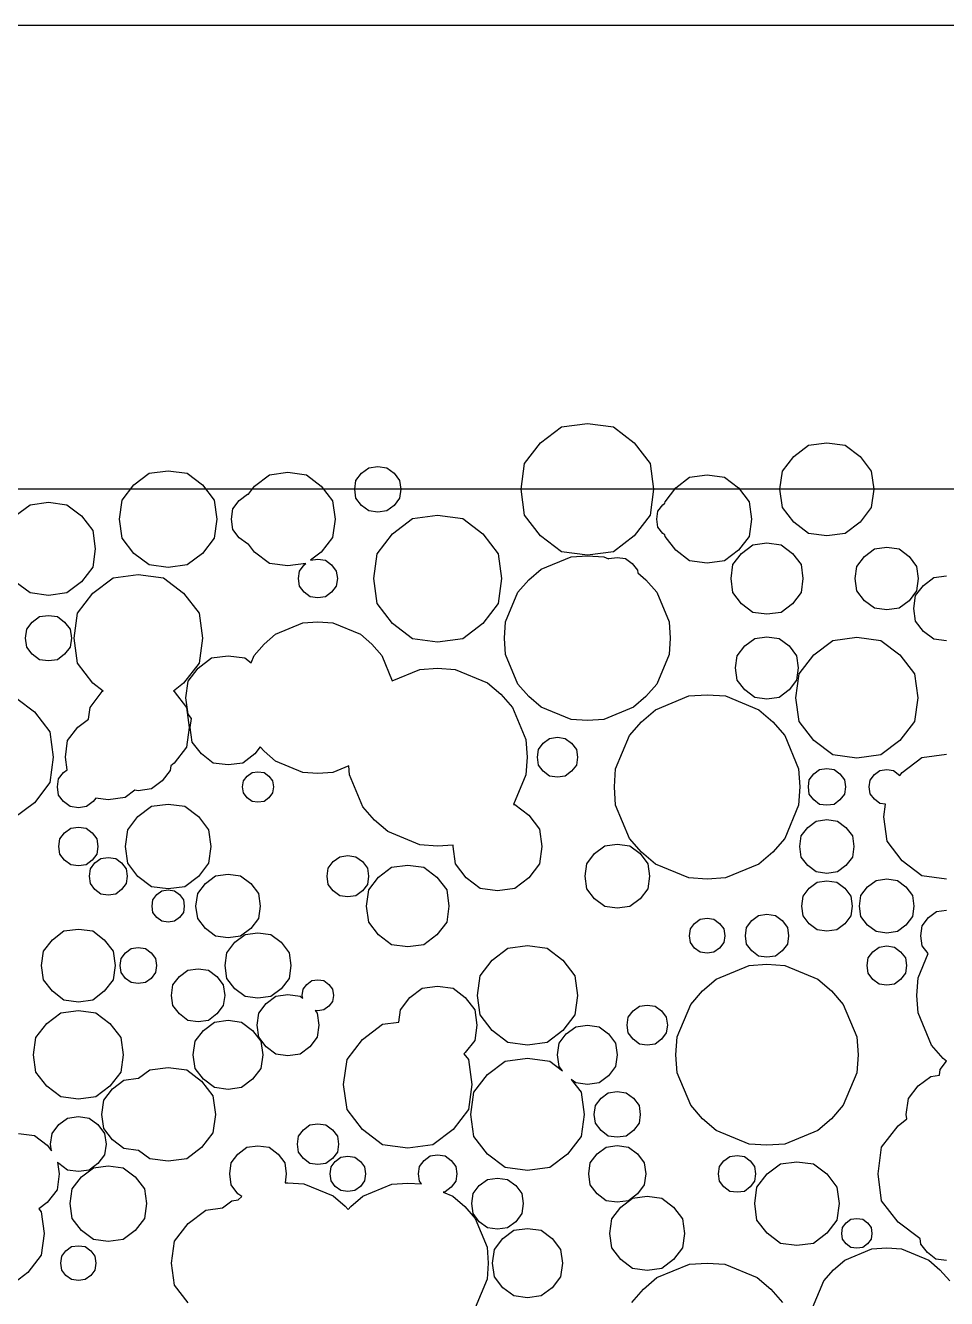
# Model space of a CAD drawing. Extents: x 58 to 158, y 90 to 190.
# Drawn here: x 98.53 to 122.37, y 156.76 to 189.7 of the extents above; entities that cross this region are included whole.
import ezdxf

# ---------------------------------------------------------------- set-up
doc = ezdxf.new("R2010")
doc.units = 0
doc.layers.get('0').update_dxf_attribs({"linetype": 'CONTINUOUS'})

msp = doc.modelspace()

# ---------------------------------------------------------------- linework, layer by layer
at = {"color": 7}
for p, q in [((157.951, 189.701), (57.9508, 189.701)), ((147.95, 177.701), (70.4494, 177.701))]:
    msp.add_line(p, q, dxfattribs=at)
at = {"color": 142}
for p, q in [((111.864, 178.904), (112.402, 179.313)), ((112.402, 179.313), (113.075, 179.403)), ((113.075, 179.403), (113.748, 179.313)), ((113.748, 179.313), (114.288, 178.904)), ((111.452, 178.368), (111.864, 178.904)), ((114.288, 178.904), (114.698, 178.368)), ((111.361, 177.701), (111.452, 178.368)), ((114.698, 178.368), (114.789, 177.701)), ((101.334, 177.817), (101.731, 178.117)), ((101.731, 178.117), (102.225, 178.183)), ((102.225, 178.183), (102.72, 178.117)), ((102.72, 178.117), (103.117, 177.817)), ((101.031, 177.421), (101.334, 177.817)), ((103.117, 177.817), (103.419, 177.421)), ((111.452, 177.032), (111.361, 177.701)), ((114.789, 177.701), (114.698, 177.032)), ((98.268, 177.012), (98.6497, 177.301)), ((98.6497, 177.301), (99.1249, 177.365)), ((99.1249, 177.365), (99.6005, 177.301)), ((99.6005, 177.301), (99.9822, 177.012)), ((100.965, 176.93), (101.031, 177.421)), ((103.419, 177.421), (103.487, 176.93)), ((99.9822, 177.012), (100.273, 176.633)), ((101.031, 176.439), (100.965, 176.93)), ((103.487, 176.93), (103.419, 176.439)), ((111.864, 176.496), (111.452, 177.032)), ((114.698, 177.032), (114.288, 176.496)), ((100.273, 176.633), (100.338, 176.16)), ((101.334, 176.044), (101.031, 176.439)), ((103.419, 176.439), (103.117, 176.044)), ((112.402, 176.087), (111.864, 176.496)), ((114.288, 176.496), (113.748, 176.087)), ((100.338, 176.16), (100.273, 175.688)), ((101.731, 175.743), (101.334, 176.044)), ((103.117, 176.044), (102.72, 175.743)), ((113.075, 175.998), (112.402, 176.087)), ((113.748, 176.087), (113.075, 175.998)), ((100.273, 175.688), (99.9822, 175.309)), ((102.225, 175.678), (101.731, 175.743)), ((102.72, 175.743), (102.225, 175.678)), ((98.6497, 175.019), (98.268, 175.309)), ((99.9822, 175.309), (99.6005, 175.019)), ((99.1249, 174.956), (98.6497, 175.019)), ((99.6005, 175.019), (99.1249, 174.956)), ((118.936, 173.416), (119.432, 173.793)), ((119.432, 173.793), (120.051, 173.875)), ((120.051, 173.875), (120.668, 173.793)), ((120.668, 173.793), (121.164, 173.416)), ((118.558, 172.925), (118.936, 173.416)), ((121.164, 173.416), (121.543, 172.925)), ((118.474, 172.31), (118.558, 172.925)), ((121.543, 172.925), (121.626, 172.31)), ((118.558, 171.695), (118.474, 172.31)), ((121.626, 172.31), (121.543, 171.695)), ((118.936, 171.203), (118.558, 171.695)), ((121.543, 171.695), (121.164, 171.203)), ((119.432, 170.827), (118.936, 171.203)), ((121.164, 171.203), (120.668, 170.827)), ((120.051, 170.744), (119.432, 170.827)), ((120.668, 170.827), (120.051, 170.744)), ((108.008, 167.922), (108.426, 167.979)), ((108.426, 167.979), (108.843, 167.922)), ((107.417, 167.335), (107.672, 167.669)), ((107.672, 167.669), (108.008, 167.922)), ((108.843, 167.922), (109.178, 167.669)), ((109.178, 167.669), (109.434, 167.335)), ((107.36, 166.92), (107.417, 167.335)), ((109.434, 167.335), (109.491, 166.92)), ((118.658, 167.174), (118.814, 167.378)), ((118.814, 167.378), (119.02, 167.533)), ((119.02, 167.533), (119.275, 167.568)), ((119.275, 167.568), (119.531, 167.533)), ((119.531, 167.533), (119.736, 167.378)), ((119.736, 167.378), (119.893, 167.174)), ((118.623, 166.92), (118.658, 167.174)), ((119.893, 167.174), (119.928, 166.92)), ((107.417, 166.505), (107.36, 166.92)), ((109.491, 166.92), (109.434, 166.505)), ((117.33, 166.543), (117.505, 166.677)), ((117.505, 166.677), (117.724, 166.705)), ((117.724, 166.705), (117.945, 166.677)), ((117.945, 166.677), (118.12, 166.543)), ((118.658, 166.666), (118.623, 166.92)), ((118.814, 166.461), (118.658, 166.666)), ((119.893, 166.666), (119.736, 166.461)), ((119.928, 166.92), (119.893, 166.666)), ((107.672, 166.172), (107.417, 166.505)), ((109.434, 166.505), (109.178, 166.172)), ((117.166, 166.15), (117.195, 166.368)), ((117.195, 166.368), (117.33, 166.543)), ((118.12, 166.543), (118.255, 166.368)), ((118.255, 166.368), (118.284, 166.15)), ((119.02, 166.306), (118.814, 166.461)), ((119.736, 166.461), (119.531, 166.306)), ((103.947, 165.981), (104.215, 166.183)), ((104.215, 166.183), (104.55, 166.229)), ((104.55, 166.229), (104.885, 166.183)), ((104.885, 166.183), (105.154, 165.981)), ((108.008, 165.917), (107.672, 166.172)), ((109.178, 166.172), (108.843, 165.917)), ((117.195, 165.932), (117.166, 166.15)), ((118.284, 166.15), (118.255, 165.932)), ((119.275, 166.271), (119.02, 166.306)), ((119.531, 166.306), (119.275, 166.271)), ((103.696, 165.38), (103.741, 165.713)), ((103.741, 165.713), (103.947, 165.981)), ((105.154, 165.981), (105.359, 165.713)), ((105.359, 165.713), (105.403, 165.38)), ((108.426, 165.862), (108.008, 165.917)), ((108.843, 165.917), (108.426, 165.862)), ((117.33, 165.757), (117.195, 165.932)), ((117.505, 165.624), (117.33, 165.757)), ((118.12, 165.757), (117.945, 165.624)), ((118.255, 165.932), (118.12, 165.757)), ((103.741, 165.048), (103.696, 165.38)), ((105.403, 165.38), (105.359, 165.048)), ((117.724, 165.595), (117.505, 165.624)), ((117.945, 165.624), (117.724, 165.595)), ((103.947, 164.78), (103.741, 165.048)), ((105.359, 165.048), (105.154, 164.78)), ((104.215, 164.576), (103.947, 164.78)), ((105.154, 164.78), (104.885, 164.576)), ((108.483, 164.551), (108.803, 164.794)), ((108.803, 164.794), (109.2, 164.846)), ((109.2, 164.846), (109.598, 164.794)), ((109.598, 164.794), (109.916, 164.551)), ((104.55, 164.532), (104.215, 164.576)), ((104.885, 164.576), (104.55, 164.532)), ((108.241, 164.235), (108.483, 164.551)), ((109.916, 164.551), (110.159, 164.235)), ((108.198, 163.917), (108.241, 164.235)), ((110.159, 164.235), (110.213, 163.841)), ((107.253, 163.464), (107.775, 163.861)), ((107.775, 163.861), (108.198, 163.917)), ((110.213, 163.841), (110.159, 163.445)), ((106.855, 162.946), (107.253, 163.464)), ((110.159, 163.445), (109.916, 163.128)), ((109.916, 163.128), (109.878, 163.099)), ((109.878, 163.099), (109.996, 162.946)), ((106.767, 162.3), (106.855, 162.946)), ((109.996, 162.946), (110.083, 162.3)), ((106.855, 161.653), (106.767, 162.3)), ((110.083, 162.3), (109.996, 161.653)), ((107.253, 161.135), (106.855, 161.653)), ((109.996, 161.653), (109.598, 161.135)), ((107.775, 160.74), (107.253, 161.135)), ((109.598, 161.135), (109.076, 160.74)), ((108.426, 160.653), (107.775, 160.74)), ((109.076, 160.74), (108.426, 160.653)), ((119.775, 158.722), (119.898, 158.816)), ((119.898, 158.816), (120.051, 158.837)), ((120.051, 158.837), (120.202, 158.816)), ((120.202, 158.816), (120.325, 158.722)), ((110.887, 158.315), (111.171, 158.53)), ((111.171, 158.53), (111.525, 158.578)), ((111.525, 158.578), (111.879, 158.53)), ((111.879, 158.53), (112.164, 158.315)), ((119.662, 158.449), (119.683, 158.601)), ((119.683, 158.298), (119.662, 158.449)), ((119.683, 158.601), (119.775, 158.722)), ((120.325, 158.722), (120.419, 158.601)), ((120.419, 158.601), (120.439, 158.449)), ((120.439, 158.449), (120.419, 158.298)), ((110.67, 158.032), (110.887, 158.315)), ((112.164, 158.315), (112.381, 158.032)), ((119.775, 158.177), (119.683, 158.298)), ((119.898, 158.084), (119.775, 158.177)), ((120.325, 158.177), (120.202, 158.084)), ((120.419, 158.298), (120.325, 158.177)), ((110.622, 157.681), (110.67, 158.032)), ((112.381, 158.032), (112.429, 157.681)), ((120.051, 158.064), (119.898, 158.084)), ((120.202, 158.084), (120.051, 158.064)), ((110.67, 157.328), (110.622, 157.681)), ((112.429, 157.681), (112.381, 157.328)), ((110.887, 157.045), (110.67, 157.328)), ((112.381, 157.328), (112.164, 157.045)), ((111.171, 156.831), (110.887, 157.045)), ((111.525, 156.784), (111.171, 156.831)), ((111.879, 156.831), (111.525, 156.784)), ((112.164, 157.045), (111.879, 156.831))]:
    msp.add_line(p, q, dxfattribs=at)
at = {"color": 30}
for p, q in [((118.416, 178.552), (118.799, 178.843)), ((118.799, 178.843), (119.275, 178.907)), ((119.275, 178.907), (119.751, 178.843)), ((119.751, 178.843), (120.133, 178.552)), ((118.126, 178.174), (118.416, 178.552)), ((120.133, 178.552), (120.425, 178.174)), ((118.061, 177.701), (118.126, 178.174)), ((120.425, 178.174), (120.489, 177.701)), ((118.126, 177.227), (118.061, 177.701)), ((120.489, 177.701), (120.425, 177.227)), ((118.416, 176.848), (118.126, 177.227)), ((120.425, 177.227), (120.133, 176.848)), ((118.799, 176.557), (118.416, 176.848)), ((119.275, 176.494), (118.799, 176.557)), ((119.751, 176.557), (119.275, 176.494)), ((120.133, 176.848), (119.751, 176.557)), ((100.276, 175.018), (100.798, 175.413)), ((100.798, 175.413), (101.45, 175.5)), ((101.45, 175.5), (102.102, 175.413)), ((102.102, 175.413), (102.625, 175.018)), ((99.876, 174.498), (100.276, 175.018)), ((102.625, 175.018), (103.023, 174.498)), ((98.5629, 174.082), (98.7048, 174.267)), ((98.7048, 174.267), (98.8921, 174.409)), ((98.8921, 174.409), (99.1249, 174.44)), ((99.1249, 174.44), (99.3581, 174.409)), ((99.3581, 174.409), (99.5454, 174.267)), ((99.5454, 174.267), (99.6872, 174.082)), ((99.7892, 173.851), (99.876, 174.498)), ((103.023, 174.498), (103.112, 173.851)), ((98.5312, 173.851), (98.5629, 174.082)), ((99.6872, 174.082), (99.719, 173.851)), ((98.5629, 173.619), (98.5312, 173.851)), ((98.7048, 173.433), (98.5629, 173.619)), ((99.6872, 173.619), (99.5454, 173.433)), ((99.719, 173.851), (99.6872, 173.619)), ((99.876, 173.203), (99.7892, 173.851)), ((103.112, 173.851), (103.023, 173.203)), ((98.8921, 173.291), (98.7048, 173.433)), ((99.1249, 173.259), (98.8921, 173.291)), ((99.3581, 173.291), (99.1249, 173.259)), ((99.5454, 173.433), (99.3581, 173.291)), ((100.276, 172.683), (99.876, 173.203)), ((103.023, 173.203), (102.625, 172.683)), ((100.542, 172.482), (100.276, 172.683)), ((102.625, 172.683), (102.359, 172.482)), ((100.203, 172.054), (100.52, 172.466)), ((100.52, 172.466), (100.542, 172.482)), ((102.359, 172.482), (102.381, 172.466)), ((102.381, 172.466), (102.697, 172.054)), ((100.163, 171.757), (100.203, 172.054)), ((102.697, 172.054), (102.767, 171.54)), ((99.8897, 171.551), (100.163, 171.757)), ((99.6227, 171.203), (99.8897, 171.551)), ((102.767, 171.54), (102.697, 171.027)), ((112.097, 171.258), (112.3, 171.286)), ((112.3, 171.286), (112.504, 171.258)), ((99.5645, 170.771), (99.6227, 171.203)), ((102.697, 171.027), (102.381, 170.615)), ((111.781, 170.771), (111.809, 170.972)), ((111.809, 170.972), (111.933, 171.134)), ((111.933, 171.134), (112.097, 171.258)), ((112.504, 171.258), (112.667, 171.134)), ((112.667, 171.134), (112.793, 170.972)), ((112.793, 170.972), (112.819, 170.771)), ((99.6075, 170.445), (99.5645, 170.771)), ((102.381, 170.615), (102.292, 170.547)), ((111.809, 170.568), (111.781, 170.771)), ((112.819, 170.771), (112.793, 170.568)), ((99.3895, 170.21), (99.5193, 170.378)), ((99.5193, 170.378), (99.6075, 170.445)), ((102.275, 170.43), (102.066, 170.157)), ((102.292, 170.547), (102.275, 170.43)), ((111.933, 170.405), (111.809, 170.568)), ((112.097, 170.282), (111.933, 170.405)), ((112.3, 170.254), (112.097, 170.282)), ((112.504, 170.282), (112.3, 170.254)), ((112.667, 170.405), (112.504, 170.282)), ((112.793, 170.568), (112.667, 170.405)), ((118.821, 170.186), (118.937, 170.337)), ((118.937, 170.337), (119.087, 170.451)), ((119.087, 170.451), (119.275, 170.476)), ((119.275, 170.476), (119.464, 170.451)), ((119.464, 170.451), (119.614, 170.337)), ((119.614, 170.337), (119.73, 170.186)), ((99.362, 170), (99.3895, 170.21)), ((99.3895, 169.789), (99.362, 170)), ((102.066, 170.157), (101.792, 169.949)), ((118.797, 170), (118.821, 170.186)), ((118.821, 169.813), (118.797, 170)), ((119.73, 170.186), (119.754, 170)), ((119.754, 170), (119.73, 169.813)), ((99.5193, 169.621), (99.3895, 169.789)), ((99.6887, 169.493), (99.5193, 169.621)), ((100.281, 169.621), (100.112, 169.493)), ((100.349, 169.709), (100.281, 169.621)), ((100.675, 169.667), (100.349, 169.709)), ((101.111, 169.725), (100.675, 169.667)), ((101.363, 169.916), (101.111, 169.725)), ((101.45, 169.904), (101.363, 169.916)), ((101.792, 169.949), (101.45, 169.904)), ((118.937, 169.664), (118.821, 169.813)), ((119.087, 169.55), (118.937, 169.664)), ((119.614, 169.664), (119.464, 169.55)), ((119.73, 169.813), (119.614, 169.664)), ((99.8996, 169.464), (99.6887, 169.493)), ((100.112, 169.493), (99.8996, 169.464)), ((119.275, 169.525), (119.087, 169.55)), ((119.464, 169.55), (119.275, 169.525)), ((113.262, 168.275), (113.524, 168.474)), ((113.524, 168.474), (113.851, 168.518)), ((113.851, 168.518), (114.176, 168.474)), ((114.176, 168.474), (114.439, 168.275)), ((113.018, 167.691), (113.061, 168.015)), ((113.061, 168.015), (113.262, 168.275)), ((114.439, 168.275), (114.639, 168.015)), ((114.639, 168.015), (114.682, 167.691)), ((113.061, 167.366), (113.018, 167.691)), ((114.682, 167.691), (114.639, 167.366)), ((102.062, 167.313), (102.225, 167.335)), ((102.225, 167.335), (102.39, 167.313)), ((113.262, 167.105), (113.061, 167.366)), ((114.639, 167.366), (114.439, 167.105)), ((120.158, 167.195), (120.328, 167.415)), ((120.328, 167.415), (120.549, 167.582)), ((120.549, 167.582), (120.825, 167.619)), ((120.825, 167.619), (121.101, 167.582)), ((121.101, 167.582), (121.322, 167.415)), ((121.322, 167.415), (121.492, 167.195)), ((101.807, 166.92), (101.829, 167.083)), ((101.829, 167.083), (101.929, 167.214)), ((101.929, 167.214), (102.062, 167.313)), ((102.39, 167.313), (102.52, 167.214)), ((102.52, 167.214), (102.621, 167.083)), ((102.621, 167.083), (102.643, 166.92)), ((113.524, 166.907), (113.262, 167.105)), ((114.439, 167.105), (114.176, 166.907)), ((120.121, 166.92), (120.158, 167.195)), ((121.492, 167.195), (121.529, 166.92)), ((101.829, 166.756), (101.807, 166.92)), ((101.929, 166.627), (101.829, 166.756)), ((102.621, 166.756), (102.52, 166.627)), ((102.643, 166.92), (102.621, 166.756)), ((113.851, 166.864), (113.524, 166.907)), ((114.176, 166.907), (113.851, 166.864)), ((120.158, 166.646), (120.121, 166.92)), ((121.529, 166.92), (121.492, 166.646)), ((121.903, 166.619), (122.113, 166.779)), ((122.113, 166.779), (122.375, 166.813)), ((102.062, 166.526), (101.929, 166.627)), ((102.225, 166.504), (102.062, 166.526)), ((102.39, 166.526), (102.225, 166.504)), ((102.52, 166.627), (102.39, 166.526)), ((120.328, 166.426), (120.158, 166.646)), ((120.549, 166.257), (120.328, 166.426)), ((121.322, 166.426), (121.101, 166.257)), ((121.492, 166.646), (121.322, 166.426)), ((121.708, 166.15), (121.743, 166.411)), ((121.743, 166.411), (121.903, 166.619)), ((120.825, 166.22), (120.549, 166.257)), ((121.101, 166.257), (120.825, 166.22)), ((121.743, 165.89), (121.708, 166.15)), ((121.634, 165.065), (121.894, 165.693)), ((121.894, 165.693), (121.743, 165.89)), ((121.602, 164.609), (121.634, 165.065)), ((121.634, 164.155), (121.602, 164.609)), ((99.0808, 163.883), (99.4463, 164.16)), ((99.4463, 164.16), (99.8996, 164.221)), ((99.8996, 164.221), (100.354, 164.16)), ((100.354, 164.16), (100.719, 163.883)), ((121.98, 163.322), (121.634, 164.155)), ((98.8025, 163.522), (99.0808, 163.883)), ((100.719, 163.883), (100.998, 163.522)), ((98.7418, 163.07), (98.8025, 163.522)), ((100.998, 163.522), (101.058, 163.07)), ((98.8025, 162.618), (98.7418, 163.07)), ((101.058, 163.07), (100.998, 162.618)), ((122.283, 162.979), (121.98, 163.322)), ((101.746, 162.68), (102.225, 162.743)), ((102.225, 162.743), (102.704, 162.68)), ((122.207, 162.688), (122.371, 162.902)), ((122.371, 162.902), (122.283, 162.979)), ((99.0808, 162.257), (98.8025, 162.618)), ((100.998, 162.618), (100.719, 162.257)), ((100.784, 162.191), (101.08, 162.416)), ((101.08, 162.416), (101.45, 162.465)), ((101.45, 162.465), (101.461, 162.464)), ((101.461, 162.464), (101.746, 162.68)), ((102.704, 162.68), (103.088, 162.388)), ((103.088, 162.388), (103.382, 162.006)), ((121.637, 162.264), (121.965, 162.513)), ((121.965, 162.513), (122.188, 162.544)), ((122.188, 162.544), (122.207, 162.688)), ((99.4463, 161.98), (99.0808, 162.257)), ((100.719, 162.257), (100.354, 161.98)), ((100.558, 161.897), (100.784, 162.191)), ((121.386, 161.937), (121.637, 162.264)), ((99.8996, 161.919), (99.4463, 161.98)), ((100.354, 161.98), (99.8996, 161.919)), ((100.509, 161.53), (100.558, 161.897)), ((103.382, 162.006), (103.446, 161.53)), ((121.331, 161.53), (121.386, 161.937)), ((99.3937, 161.264), (99.6184, 161.434)), ((99.6184, 161.434), (99.8996, 161.472)), ((99.8996, 161.472), (100.181, 161.434)), ((100.181, 161.434), (100.407, 161.264)), ((100.558, 161.163), (100.509, 161.53)), ((103.446, 161.53), (103.382, 161.054)), ((121.118, 161.237), (121.346, 161.41)), ((121.346, 161.41), (121.331, 161.53)), ((99.2216, 161.039), (99.3937, 161.264)), ((100.407, 161.264), (100.579, 161.039)), ((100.784, 160.869), (100.558, 161.163)), ((120.693, 160.682), (121.118, 161.237)), ((98.3506, 161.039), (98.764, 160.984)), ((98.764, 160.984), (99.096, 160.732)), ((99.096, 160.732), (99.2064, 160.587)), ((99.1828, 160.76), (99.2216, 161.039)), ((99.2064, 160.587), (99.1828, 160.76)), ((100.579, 161.039), (100.616, 160.76)), ((100.616, 160.76), (100.579, 160.481)), ((101.08, 160.645), (100.784, 160.869)), ((103.382, 161.054), (103.088, 160.672)), ((100.579, 160.481), (100.407, 160.256)), ((101.45, 160.595), (101.08, 160.645)), ((101.461, 160.596), (101.45, 160.595)), ((101.746, 160.38), (101.461, 160.596)), ((103.088, 160.672), (102.704, 160.38)), ((113.152, 160.277), (113.33, 160.507)), ((113.33, 160.507), (113.561, 160.683)), ((113.561, 160.683), (113.851, 160.722)), ((113.851, 160.722), (114.139, 160.683)), ((114.139, 160.683), (114.37, 160.507)), ((114.37, 160.507), (114.548, 160.277)), ((120.599, 159.99), (120.693, 160.682)), ((99.3937, 160.256), (99.3634, 160.295)), ((99.3634, 160.295), (99.4047, 159.99)), ((99.6184, 160.085), (99.3937, 160.256)), ((99.8996, 160.048), (99.6184, 160.085)), ((100.181, 160.085), (99.8996, 160.048)), ((100.407, 160.256), (100.181, 160.085)), ((102.225, 160.317), (101.746, 160.38)), ((102.704, 160.38), (102.225, 160.317)), ((113.114, 159.99), (113.152, 160.277)), ((114.548, 160.277), (114.587, 159.99)), ((99.4047, 159.99), (99.3496, 159.578)), ((110.279, 159.688), (110.488, 159.847)), ((110.488, 159.847), (110.75, 159.881)), ((110.75, 159.881), (111.012, 159.847)), ((111.012, 159.847), (111.221, 159.688)), ((113.152, 159.704), (113.114, 159.99)), ((114.587, 159.99), (114.548, 159.704)), ((120.693, 159.297), (120.599, 159.99)), ((99.3496, 159.578), (99.096, 159.249)), ((110.085, 159.22), (110.119, 159.48)), ((110.119, 159.48), (110.279, 159.688)), ((111.221, 159.688), (111.381, 159.48)), ((111.381, 159.48), (111.416, 159.22)), ((113.33, 159.474), (113.152, 159.704)), ((113.561, 159.297), (113.33, 159.474)), ((114.37, 159.474), (114.139, 159.297)), ((114.548, 159.704), (114.37, 159.474)), ((99.096, 159.249), (98.8811, 159.086)), ((98.8811, 159.086), (98.939, 159.012)), ((110.119, 158.961), (110.085, 159.22)), ((111.416, 159.22), (111.381, 158.961)), ((113.851, 159.258), (113.561, 159.297)), ((114.139, 159.297), (113.851, 159.258)), ((121.118, 158.742), (120.693, 159.297)), ((98.939, 159.012), (99.0148, 158.449)), ((110.279, 158.753), (110.119, 158.961)), ((110.488, 158.593), (110.279, 158.753)), ((111.221, 158.753), (111.012, 158.593)), ((111.381, 158.961), (111.221, 158.753)), ((99.0148, 158.449), (98.939, 157.889)), ((110.75, 158.558), (110.488, 158.593)), ((111.012, 158.593), (110.75, 158.558)), ((121.678, 158.319), (121.118, 158.742)), ((121.688, 158.317), (121.678, 158.319)), ((121.707, 158.175), (121.688, 158.317)), ((121.877, 157.955), (121.707, 158.175)), ((98.939, 157.889), (98.5933, 157.438)), ((122.098, 157.787), (121.877, 157.955)), ((122.375, 157.75), (122.098, 157.787)), ((98.5933, 157.438), (98.1396, 157.095))]:
    msp.add_line(p, q, dxfattribs=at)
at = {"color": 183}
for p, q in [((107.229, 178.118), (107.417, 178.26)), ((107.417, 178.26), (107.649, 178.292)), ((107.649, 178.292), (107.884, 178.26)), ((107.884, 178.26), (108.071, 178.118)), ((107.054, 177.701), (107.086, 177.932)), ((107.086, 177.932), (107.229, 178.118)), ((108.071, 178.118), (108.215, 177.932)), ((108.215, 177.932), (108.245, 177.701)), ((107.086, 177.468), (107.054, 177.701)), ((108.245, 177.701), (108.215, 177.468)), ((107.229, 177.282), (107.086, 177.468)), ((107.417, 177.14), (107.229, 177.282)), ((108.071, 177.282), (107.884, 177.14)), ((108.215, 177.468), (108.071, 177.282)), ((107.649, 177.108), (107.417, 177.14)), ((107.884, 177.14), (107.649, 177.108)), ((121.225, 170.372), (121.737, 170.761)), ((121.737, 170.761), (122.375, 170.846)), ((120.395, 170.177), (120.504, 170.319)), ((120.504, 170.319), (120.647, 170.426)), ((120.647, 170.426), (120.825, 170.451)), ((120.825, 170.451), (121.003, 170.426)), ((121.003, 170.426), (121.164, 170.294)), ((121.164, 170.294), (121.225, 170.372)), ((120.372, 170), (120.395, 170.177)), ((120.395, 169.824), (120.372, 170)), ((120.504, 169.682), (120.395, 169.824)), ((120.647, 169.573), (120.504, 169.682)), ((120.793, 169.554), (120.647, 169.573)), ((120.647, 169.573), (120.647, 169.573)), ((120.749, 169.23), (120.793, 169.554)), ((120.835, 168.596), (120.749, 169.23)), ((121.225, 168.088), (120.835, 168.596)), ((121.737, 167.699), (121.225, 168.088)), ((122.375, 167.615), (121.737, 167.699)), ((114.421, 164.33), (114.625, 164.357)), ((114.625, 164.357), (114.829, 164.33)), ((114.104, 163.841), (114.132, 164.043)), ((114.132, 164.043), (114.257, 164.206)), ((114.257, 164.206), (114.421, 164.33)), ((114.829, 164.33), (114.993, 164.206)), ((114.993, 164.206), (115.118, 164.043)), ((115.118, 164.043), (115.146, 163.841)), ((114.132, 163.637), (114.104, 163.841)), ((115.146, 163.841), (115.118, 163.637)), ((114.257, 163.474), (114.132, 163.637)), ((114.421, 163.35), (114.257, 163.474)), ((114.993, 163.474), (114.829, 163.35)), ((115.118, 163.637), (114.993, 163.474)), ((114.625, 163.322), (114.421, 163.35)), ((114.829, 163.35), (114.625, 163.322)), ((105.598, 160.967), (105.724, 161.133)), ((105.724, 161.133), (105.891, 161.259)), ((105.891, 161.259), (106.101, 161.287)), ((106.101, 161.287), (106.309, 161.259)), ((106.309, 161.259), (106.475, 161.133)), ((106.475, 161.133), (106.604, 160.967)), ((105.569, 160.76), (105.598, 160.967)), ((105.598, 160.552), (105.569, 160.76)), ((106.604, 160.967), (106.631, 160.76)), ((106.631, 160.76), (106.604, 160.552)), ((105.724, 160.387), (105.598, 160.552)), ((106.604, 160.552), (106.475, 160.387)), ((105.891, 160.26), (105.724, 160.387)), ((106.101, 160.233), (105.891, 160.26)), ((106.309, 160.26), (106.101, 160.233)), ((106.475, 160.387), (106.309, 160.26))]:
    msp.add_line(p, q, dxfattribs=at)
at = {"color": 242}
for p, q in [((104.463, 177.786), (104.847, 178.077)), ((104.847, 178.077), (105.325, 178.142)), ((105.325, 178.142), (105.803, 178.077)), ((105.803, 178.077), (106.188, 177.786)), ((104.065, 177.411), (104.282, 177.575)), ((104.282, 177.575), (104.302, 177.578)), ((104.302, 177.578), (104.463, 177.786)), ((106.188, 177.786), (106.48, 177.406)), ((103.866, 176.93), (103.901, 177.198)), ((103.901, 177.198), (104.065, 177.411)), ((106.48, 177.406), (106.545, 176.93)), ((103.901, 176.663), (103.866, 176.93)), ((106.545, 176.93), (106.48, 176.455)), ((104.065, 176.448), (103.901, 176.663)), ((104.282, 176.286), (104.065, 176.448)), ((104.302, 176.283), (104.282, 176.286)), ((104.463, 176.073), (104.302, 176.283)), ((106.48, 176.455), (106.188, 176.073)), ((104.847, 175.782), (104.463, 176.073)), ((106.188, 176.073), (105.913, 175.867)), ((105.913, 175.867), (106.101, 175.891)), ((106.101, 175.891), (106.298, 175.865)), ((111.879, 175.634), (112.652, 175.952)), ((112.652, 175.952), (113.075, 175.98)), ((113.075, 175.98), (113.498, 175.952)), ((113.498, 175.952), (113.625, 175.9)), ((113.625, 175.9), (113.634, 175.908)), ((113.634, 175.908), (113.851, 175.937)), ((113.851, 175.937), (114.066, 175.908)), ((114.066, 175.908), (114.239, 175.777)), ((105.325, 175.719), (104.847, 175.782)), ((105.792, 175.781), (105.325, 175.719)), ((105.596, 175.39), (105.622, 175.587)), ((105.622, 175.587), (105.744, 175.744)), ((105.744, 175.744), (105.792, 175.781)), ((106.298, 175.865), (106.456, 175.744)), ((106.456, 175.744), (106.577, 175.587)), ((106.577, 175.587), (106.605, 175.39)), ((111.559, 175.357), (111.879, 175.634)), ((114.239, 175.777), (114.372, 175.605)), ((114.372, 175.605), (114.38, 175.54)), ((105.622, 175.194), (105.596, 175.39)), ((106.605, 175.39), (106.577, 175.194)), ((111.28, 175.038), (111.559, 175.357)), ((114.38, 175.54), (114.591, 175.357)), ((114.591, 175.357), (114.87, 175.038)), ((121.776, 175.215), (122.043, 175.417)), ((122.043, 175.417), (122.375, 175.461)), ((105.744, 175.036), (105.622, 175.194)), ((105.902, 174.916), (105.744, 175.036)), ((106.101, 174.89), (105.902, 174.916)), ((106.298, 174.916), (106.101, 174.89)), ((106.456, 175.036), (106.298, 174.916)), ((106.577, 175.194), (106.456, 175.036)), ((110.96, 174.271), (111.28, 175.038)), ((114.87, 175.038), (115.19, 174.271)), ((121.528, 174.619), (121.572, 174.95)), ((121.572, 174.95), (121.776, 175.215)), ((121.572, 174.29), (121.528, 174.619)), ((110.931, 173.851), (110.96, 174.271)), ((115.19, 174.271), (115.219, 173.851)), ((121.776, 174.024), (121.572, 174.29)), ((122.043, 173.823), (121.776, 174.024)), ((110.96, 173.429), (110.931, 173.851)), ((115.219, 173.851), (115.19, 173.429)), ((122.375, 173.778), (122.043, 173.823)), ((111.28, 172.661), (110.96, 173.429)), ((115.19, 173.429), (114.87, 172.661)), ((111.559, 172.344), (111.28, 172.661)), ((114.87, 172.661), (114.591, 172.344)), ((111.879, 172.066), (111.559, 172.344)), ((114.591, 172.344), (114.271, 172.066)), ((112.652, 171.748), (111.879, 172.066)), ((114.271, 172.066), (113.498, 171.748)), ((113.075, 171.72), (112.652, 171.748)), ((113.498, 171.748), (113.075, 171.72)), ((99.3965, 168.46), (99.4227, 168.657)), ((99.4227, 168.657), (99.544, 168.814)), ((99.544, 168.814), (99.7024, 168.934)), ((99.7024, 168.934), (99.8996, 168.96)), ((99.8996, 168.96), (100.098, 168.934)), ((100.098, 168.934), (100.256, 168.814)), ((100.256, 168.814), (100.378, 168.657)), ((100.378, 168.657), (100.404, 168.46)), ((99.4227, 168.264), (99.3965, 168.46)), ((100.404, 168.46), (100.378, 168.264)), ((99.544, 168.107), (99.4227, 168.264)), ((99.7024, 167.986), (99.544, 168.107)), ((99.8996, 167.959), (99.7024, 167.986)), ((100.098, 167.986), (99.8996, 167.959)), ((100.256, 168.107), (100.098, 167.986)), ((100.212, 167.881), (100.329, 168.034)), ((100.378, 168.264), (100.256, 168.107)), ((100.329, 168.034), (100.484, 168.15)), ((100.484, 168.15), (100.675, 168.176)), ((100.675, 168.176), (100.867, 168.15)), ((100.867, 168.15), (101.02, 168.034)), ((101.02, 168.034), (101.138, 167.881)), ((100.186, 167.691), (100.212, 167.881)), ((100.212, 167.499), (100.186, 167.691)), ((101.138, 167.881), (101.163, 167.691)), ((101.163, 167.691), (101.138, 167.499)), ((100.329, 167.348), (100.212, 167.499)), ((100.484, 167.23), (100.329, 167.348)), ((101.02, 167.348), (100.867, 167.23)), ((101.138, 167.499), (101.02, 167.348)), ((100.675, 167.204), (100.484, 167.23)), ((100.867, 167.23), (100.675, 167.204)), ((101.005, 165.563), (101.118, 165.71)), ((101.118, 165.71), (101.265, 165.822)), ((101.265, 165.822), (101.45, 165.847)), ((101.45, 165.847), (101.635, 165.822)), ((101.635, 165.822), (101.783, 165.71)), ((101.783, 165.71), (101.896, 165.563)), ((100.98, 165.38), (101.005, 165.563)), ((101.005, 165.196), (100.98, 165.38)), ((101.896, 165.563), (101.921, 165.38)), ((101.921, 165.38), (101.896, 165.196)), ((101.118, 165.049), (101.005, 165.196)), ((101.265, 164.937), (101.118, 165.049)), ((101.783, 165.049), (101.635, 164.937)), ((101.896, 165.196), (101.783, 165.049)), ((105.942, 164.99), (106.101, 165.01)), ((106.101, 165.01), (106.258, 164.99)), ((101.45, 164.913), (101.265, 164.937)), ((101.635, 164.937), (101.45, 164.913)), ((105.697, 164.609), (105.718, 164.768)), ((105.718, 164.768), (105.815, 164.893)), ((105.815, 164.893), (105.942, 164.99)), ((106.258, 164.99), (106.385, 164.893)), ((106.385, 164.893), (106.482, 164.768)), ((106.482, 164.768), (106.503, 164.609)), ((104.568, 164.152), (104.76, 164.401)), ((104.76, 164.401), (105.012, 164.592)), ((105.012, 164.592), (105.325, 164.634)), ((105.325, 164.634), (105.639, 164.592)), ((105.639, 164.592), (105.707, 164.54)), ((105.707, 164.54), (105.697, 164.609)), ((106.482, 164.452), (106.385, 164.327)), ((106.503, 164.609), (106.482, 164.452)), ((104.526, 163.841), (104.568, 164.152)), ((106.101, 164.21), (106.031, 164.219)), ((106.031, 164.219), (106.081, 164.152)), ((106.081, 164.152), (106.124, 163.841)), ((106.258, 164.23), (106.101, 164.21)), ((106.385, 164.327), (106.258, 164.23)), ((104.568, 163.529), (104.526, 163.841)), ((106.124, 163.841), (106.081, 163.529)), ((104.76, 163.278), (104.568, 163.529)), ((106.081, 163.529), (105.89, 163.278)), ((105.012, 163.088), (104.76, 163.278)), ((105.325, 163.047), (105.012, 163.088)), ((105.639, 163.088), (105.325, 163.047)), ((105.89, 163.278), (105.639, 163.088)), ((113.429, 161.948), (113.617, 162.09)), ((113.617, 162.09), (113.851, 162.121)), ((113.851, 162.121), (114.084, 162.09)), ((114.084, 162.09), (114.271, 161.948)), ((113.255, 161.53), (113.286, 161.762)), ((113.286, 161.762), (113.429, 161.948)), ((114.271, 161.948), (114.414, 161.762)), ((114.414, 161.762), (114.445, 161.53)), ((113.286, 161.298), (113.255, 161.53)), ((114.445, 161.53), (114.414, 161.298)), ((113.429, 161.112), (113.286, 161.298)), ((113.617, 160.97), (113.429, 161.112)), ((114.271, 161.112), (114.084, 160.97)), ((114.414, 161.298), (114.271, 161.112)), ((113.851, 160.938), (113.617, 160.97)), ((114.084, 160.97), (113.851, 160.938)), ((99.5796, 157.999), (99.7218, 158.108)), ((99.7218, 158.108), (99.8996, 158.131)), ((99.8996, 158.131), (100.079, 158.108)), ((100.079, 158.108), (100.221, 157.999)), ((99.4463, 157.681), (99.4696, 157.857)), ((99.4696, 157.857), (99.5796, 157.999)), ((100.221, 157.999), (100.329, 157.857)), ((100.329, 157.857), (100.354, 157.681)), ((99.4696, 157.503), (99.4463, 157.681)), ((99.5796, 157.361), (99.4696, 157.503)), ((100.329, 157.503), (100.221, 157.361)), ((100.354, 157.681), (100.329, 157.503)), ((99.7218, 157.254), (99.5796, 157.361)), ((99.8996, 157.229), (99.7218, 157.254)), ((100.079, 157.254), (99.8996, 157.229)), ((100.221, 157.361), (100.079, 157.254))]:
    msp.add_line(p, q, dxfattribs=at)
at = {"color": 102}
for p, q in [((115.363, 177.738), (115.723, 178.012)), ((115.723, 178.012), (116.175, 178.073)), ((116.175, 178.073), (116.626, 178.012)), ((116.626, 178.012), (116.989, 177.738)), ((115.086, 177.378), (115.363, 177.738)), ((116.989, 177.738), (117.264, 177.378)), ((114.901, 177.136), (115.028, 177.3)), ((115.028, 177.3), (115.081, 177.34)), ((115.081, 177.34), (115.086, 177.378)), ((117.264, 177.378), (117.325, 176.93)), ((114.873, 176.93), (114.901, 177.136)), ((114.901, 176.725), (114.873, 176.93)), ((117.325, 176.93), (117.264, 176.481)), ((115.028, 176.56), (114.901, 176.725)), ((115.081, 176.52), (115.028, 176.56)), ((115.086, 176.481), (115.081, 176.52)), ((115.363, 176.123), (115.086, 176.481)), ((117.264, 176.481), (116.989, 176.123)), ((115.723, 175.847), (115.363, 176.123)), ((116.989, 176.123), (116.626, 175.847)), ((116.175, 175.788), (115.723, 175.847)), ((116.626, 175.847), (116.175, 175.788)), ((105, 173.95), (105.711, 174.243)), ((105.711, 174.243), (106.101, 174.268)), ((106.101, 174.268), (106.489, 174.243)), ((106.489, 174.243), (107.2, 173.95)), ((104.706, 173.695), (105, 173.95)), ((107.2, 173.95), (107.494, 173.695)), ((104.45, 173.403), (104.706, 173.695)), ((107.494, 173.695), (107.752, 173.403)), ((103.003, 173.077), (103.346, 173.338)), ((103.346, 173.338), (103.775, 173.396)), ((103.775, 173.396), (104.205, 173.338)), ((104.205, 173.338), (104.37, 173.212)), ((104.37, 173.212), (104.45, 173.403)), ((107.752, 173.403), (108.026, 172.744)), ((102.739, 172.736), (103.003, 173.077)), ((108.026, 172.744), (108.742, 173.04)), ((108.742, 173.04), (109.2, 173.071)), ((109.2, 173.071), (109.657, 173.04)), ((109.657, 173.04), (110.492, 172.696)), ((102.683, 172.31), (102.739, 172.736)), ((110.492, 172.696), (110.837, 172.397)), ((98.3093, 172.291), (98.7612, 171.947)), ((102.739, 171.884), (102.683, 172.31)), ((110.837, 172.397), (111.139, 172.054)), ((98.7612, 171.947), (99.1637, 171.424)), ((111.139, 172.054), (111.485, 171.224)), ((102.829, 171.768), (102.739, 171.884)), ((102.798, 171.54), (102.829, 171.768)), ((99.1637, 171.424), (99.2519, 170.771)), ((102.85, 171.159), (102.798, 171.54)), ((103.084, 170.853), (102.85, 171.159)), ((104.607, 171.038), (104.466, 170.853)), ((104.706, 170.925), (104.607, 171.038)), ((111.485, 171.224), (111.515, 170.771)), ((99.2519, 170.771), (99.1637, 170.116)), ((103.391, 170.62), (103.084, 170.853)), ((103.775, 170.569), (103.391, 170.62)), ((104.159, 170.62), (103.775, 170.569)), ((104.466, 170.853), (104.159, 170.62)), ((105, 170.67), (104.706, 170.925)), ((105.711, 170.378), (105, 170.67)), ((111.515, 170.771), (111.485, 170.316)), ((106.101, 170.352), (105.711, 170.378)), ((106.489, 170.378), (106.101, 170.352)), ((106.9, 170.546), (106.489, 170.378)), ((106.915, 170.316), (106.9, 170.546)), ((107.261, 169.486), (106.915, 170.316)), ((111.485, 170.316), (111.165, 169.548)), ((99.1637, 170.116), (98.7612, 169.592)), ((98.7612, 169.592), (98.2334, 169.193)), ((107.563, 169.143), (107.261, 169.486)), ((111.165, 169.548), (111.202, 169.543)), ((111.202, 169.543), (111.563, 169.268)), ((107.909, 168.844), (107.563, 169.143)), ((111.563, 169.268), (111.84, 168.909)), ((108.742, 168.501), (107.909, 168.844)), ((111.84, 168.909), (111.901, 168.46)), ((109.2, 168.471), (108.742, 168.501)), ((109.605, 168.497), (109.2, 168.471)), ((109.6, 168.46), (109.605, 168.497)), ((109.66, 168.012), (109.6, 168.46)), ((111.901, 168.46), (111.84, 168.012)), ((106.365, 167.9), (106.495, 168.068)), ((106.495, 168.068), (106.664, 168.196)), ((106.664, 168.196), (106.875, 168.224)), ((106.875, 168.224), (107.086, 168.196)), ((107.086, 168.196), (107.255, 168.068)), ((107.255, 168.068), (107.385, 167.9)), ((109.937, 167.652), (109.66, 168.012)), ((111.84, 168.012), (111.563, 167.652)), ((106.338, 167.691), (106.365, 167.9)), ((106.365, 167.48), (106.338, 167.691)), ((107.385, 167.9), (107.413, 167.691)), ((107.413, 167.691), (107.385, 167.48)), ((110.298, 167.376), (109.937, 167.652)), ((111.563, 167.652), (111.202, 167.376)), ((106.495, 167.312), (106.365, 167.48)), ((107.385, 167.48), (107.255, 167.312)), ((110.75, 167.317), (110.298, 167.376)), ((111.202, 167.376), (110.75, 167.317)), ((106.664, 167.184), (106.495, 167.312)), ((106.875, 167.156), (106.664, 167.184)), ((107.086, 167.184), (106.875, 167.156)), ((107.255, 167.312), (107.086, 167.184)), ((98.9997, 165.751), (99.2283, 166.048)), ((99.2283, 166.048), (99.5274, 166.274)), ((99.5274, 166.274), (99.8996, 166.324)), ((99.8996, 166.324), (100.273, 166.274)), ((100.273, 166.274), (100.572, 166.048)), ((100.572, 166.048), (100.801, 165.751)), ((98.9499, 165.38), (98.9997, 165.751)), ((100.801, 165.751), (100.85, 165.38)), ((98.9997, 165.009), (98.9499, 165.38)), ((100.85, 165.38), (100.801, 165.009)), ((99.2283, 164.713), (98.9997, 165.009)), ((99.5274, 164.485), (99.2283, 164.713)), ((100.572, 164.713), (100.273, 164.485)), ((100.801, 165.009), (100.572, 164.713)), ((99.8996, 164.436), (99.5274, 164.485)), ((100.273, 164.485), (99.8996, 164.436)), ((106.55, 160.313), (106.694, 160.423)), ((106.694, 160.423), (106.875, 160.448)), ((106.875, 160.448), (107.056, 160.423)), ((107.056, 160.423), (107.2, 160.313)), ((116.611, 160.328), (116.761, 160.442)), ((116.761, 160.442), (116.95, 160.467)), ((116.95, 160.467), (117.139, 160.442)), ((117.139, 160.442), (117.289, 160.328)), ((106.415, 159.99), (106.44, 160.169)), ((106.44, 160.169), (106.55, 160.313)), ((107.2, 160.313), (107.311, 160.169)), ((107.311, 160.169), (107.335, 159.99)), ((116.47, 159.99), (116.495, 160.178)), ((116.495, 160.178), (116.611, 160.328)), ((117.289, 160.328), (117.405, 160.178)), ((117.405, 160.178), (117.431, 159.99)), ((106.44, 159.811), (106.415, 159.99)), ((106.55, 159.667), (106.44, 159.811)), ((107.311, 159.811), (107.2, 159.667)), ((107.335, 159.99), (107.311, 159.811)), ((116.495, 159.803), (116.47, 159.99)), ((116.611, 159.653), (116.495, 159.803)), ((117.405, 159.803), (117.289, 159.653)), ((117.431, 159.99), (117.405, 159.803)), ((106.694, 159.558), (106.55, 159.667)), ((106.875, 159.533), (106.694, 159.558)), ((107.056, 159.558), (106.875, 159.533)), ((107.2, 159.667), (107.056, 159.558)), ((116.761, 159.538), (116.611, 159.653)), ((116.95, 159.513), (116.761, 159.538)), ((117.139, 159.538), (116.95, 159.513)), ((117.289, 159.653), (117.139, 159.538)), ((113.71, 158.827), (113.942, 159.129)), ((113.942, 159.129), (114.246, 159.359)), ((114.246, 159.359), (114.625, 159.41)), ((114.625, 159.41), (115.004, 159.359)), ((115.004, 159.359), (115.309, 159.129)), ((115.309, 159.129), (115.54, 158.827)), ((113.659, 158.449), (113.71, 158.827)), ((115.54, 158.827), (115.591, 158.449)), ((113.71, 158.073), (113.659, 158.449)), ((115.591, 158.449), (115.54, 158.073)), ((113.942, 157.772), (113.71, 158.073)), ((114.246, 157.54), (113.942, 157.772)), ((115.309, 157.772), (115.004, 157.54)), ((115.54, 158.073), (115.309, 157.772)), ((114.625, 157.491), (114.246, 157.54)), ((115.004, 157.54), (114.625, 157.491))]:
    msp.add_line(p, q, dxfattribs=at)
at = {"color": 9}
for p, q in [((108.031, 176.55), (108.552, 176.946)), ((108.552, 176.946), (109.2, 177.031)), ((109.2, 177.031), (109.849, 176.946)), ((109.849, 176.946), (110.368, 176.55)), ((107.634, 176.035), (108.031, 176.55)), ((110.368, 176.55), (110.765, 176.035)), ((107.547, 175.39), (107.634, 176.035)), ((110.765, 176.035), (110.852, 175.39)), ((120.052, 175.708), (120.247, 175.963)), ((120.247, 175.963), (120.505, 176.159)), ((120.505, 176.159), (120.825, 176.202)), ((120.825, 176.202), (121.145, 176.159)), ((121.145, 176.159), (121.402, 175.963)), ((121.402, 175.963), (121.598, 175.708)), ((120.009, 175.39), (120.052, 175.708)), ((121.598, 175.708), (121.641, 175.39)), ((107.634, 174.746), (107.547, 175.39)), ((110.852, 175.39), (110.765, 174.746)), ((120.052, 175.072), (120.009, 175.39)), ((121.641, 175.39), (121.598, 175.072)), ((120.247, 174.817), (120.052, 175.072)), ((121.598, 175.072), (121.402, 174.817)), ((108.031, 174.23), (107.634, 174.746)), ((110.765, 174.746), (110.368, 174.23)), ((120.505, 174.622), (120.247, 174.817)), ((120.825, 174.579), (120.505, 174.622)), ((121.145, 174.622), (120.825, 174.579)), ((121.402, 174.817), (121.145, 174.622)), ((108.552, 173.835), (108.031, 174.23)), ((110.368, 174.23), (109.849, 173.835)), ((109.2, 173.749), (108.552, 173.835)), ((109.849, 173.835), (109.2, 173.749)), ((104.269, 170.279), (104.395, 170.374)), ((104.395, 170.374), (104.55, 170.394)), ((104.55, 170.394), (104.706, 170.374)), ((104.706, 170.374), (104.831, 170.279)), ((104.153, 170), (104.174, 170.155)), ((104.174, 169.845), (104.153, 170)), ((104.174, 170.155), (104.269, 170.279)), ((104.831, 170.279), (104.927, 170.155)), ((104.927, 170.155), (104.947, 170)), ((104.947, 170), (104.927, 169.845)), ((104.269, 169.721), (104.174, 169.845)), ((104.395, 169.627), (104.269, 169.721)), ((104.55, 169.605), (104.395, 169.627)), ((104.706, 169.627), (104.55, 169.605)), ((104.831, 169.721), (104.706, 169.627)), ((104.927, 169.845), (104.831, 169.721)), ((116.41, 165.031), (117.26, 165.38)), ((117.26, 165.38), (117.724, 165.412)), ((117.724, 165.412), (118.19, 165.38)), ((118.19, 165.38), (119.041, 165.031)), ((116.058, 164.725), (116.41, 165.031)), ((119.041, 165.031), (119.392, 164.725)), ((115.751, 164.376), (116.058, 164.725)), ((119.392, 164.725), (119.699, 164.376)), ((115.4, 163.533), (115.751, 164.376)), ((119.699, 164.376), (120.051, 163.533)), ((102.924, 163.42), (103.139, 163.701)), ((103.139, 163.701), (103.422, 163.916)), ((103.422, 163.916), (103.775, 163.963)), ((103.775, 163.963), (104.127, 163.916)), ((104.127, 163.916), (104.411, 163.701)), ((104.411, 163.701), (104.626, 163.42)), ((102.876, 163.07), (102.924, 163.42)), ((104.626, 163.42), (104.674, 163.07)), ((115.369, 163.07), (115.4, 163.533)), ((120.051, 163.533), (120.081, 163.07)), ((102.924, 162.72), (102.876, 163.07)), ((104.674, 163.07), (104.626, 162.72)), ((115.4, 162.607), (115.369, 163.07)), ((120.081, 163.07), (120.051, 162.607)), ((103.139, 162.439), (102.924, 162.72)), ((104.626, 162.72), (104.411, 162.439)), ((103.422, 162.224), (103.139, 162.439)), ((104.411, 162.439), (104.127, 162.224)), ((115.751, 161.764), (115.4, 162.607)), ((120.051, 162.607), (119.699, 161.764)), ((103.775, 162.177), (103.422, 162.224)), ((104.127, 162.224), (103.775, 162.177)), ((116.058, 161.415), (115.751, 161.764)), ((119.699, 161.764), (119.392, 161.415)), ((116.41, 161.109), (116.058, 161.415)), ((119.392, 161.415), (119.041, 161.109)), ((117.26, 160.759), (116.41, 161.109)), ((119.041, 161.109), (118.19, 160.759)), ((117.724, 160.729), (117.26, 160.759)), ((118.19, 160.759), (117.724, 160.729)), ((103.856, 160.275), (104.032, 160.504)), ((104.032, 160.504), (104.262, 160.679)), ((104.262, 160.679), (104.55, 160.718)), ((104.55, 160.718), (104.837, 160.679)), ((104.837, 160.679), (105.069, 160.504)), ((105.069, 160.504), (105.243, 160.275)), ((108.851, 160.336), (109.007, 160.453)), ((109.007, 160.453), (109.2, 160.479)), ((109.2, 160.479), (109.393, 160.453)), ((109.393, 160.453), (109.548, 160.336)), ((99.9779, 159.912), (100.288, 160.147)), ((100.288, 160.147), (100.675, 160.198)), ((100.675, 160.198), (101.061, 160.147)), ((101.061, 160.147), (101.371, 159.912)), ((103.817, 159.99), (103.856, 160.275)), ((105.243, 160.275), (105.282, 159.99)), ((108.708, 159.99), (108.734, 160.182)), ((108.734, 160.182), (108.851, 160.336)), ((109.548, 160.336), (109.667, 160.182)), ((109.667, 160.182), (109.693, 159.99)), ((99.7423, 159.604), (99.9779, 159.912)), ((101.371, 159.912), (101.608, 159.604)), ((103.856, 159.705), (103.817, 159.99)), ((105.282, 159.99), (105.251, 159.757)), ((105.251, 159.757), (105.325, 159.761)), ((105.325, 159.761), (105.739, 159.734)), ((108.013, 159.726), (108.426, 159.753)), ((108.426, 159.753), (108.786, 159.73)), ((108.734, 159.799), (108.708, 159.99)), ((108.786, 159.73), (108.734, 159.799)), ((109.667, 159.799), (109.548, 159.644)), ((109.693, 159.99), (109.667, 159.799)), ((99.6901, 159.22), (99.7423, 159.604)), ((101.608, 159.604), (101.661, 159.22)), ((104.032, 159.475), (103.856, 159.705)), ((104.13, 159.402), (104.032, 159.475)), ((105.739, 159.734), (106.495, 159.424)), ((106.495, 159.424), (106.806, 159.153)), ((106.95, 159.147), (107.261, 159.417)), ((107.261, 159.417), (108.013, 159.726)), ((109.393, 159.526), (109.34, 159.519)), ((109.34, 159.519), (109.59, 159.417)), ((109.548, 159.644), (109.393, 159.526)), ((109.59, 159.417), (109.901, 159.147)), ((99.7423, 158.835), (99.6901, 159.22)), ((101.661, 159.22), (101.608, 158.835)), ((103.201, 159.054), (103.633, 159.112)), ((103.633, 159.112), (103.876, 159.297)), ((103.876, 159.297), (104.035, 159.318)), ((104.035, 159.318), (104.13, 159.402)), ((106.806, 159.153), (106.881, 159.068)), ((106.881, 159.068), (106.95, 159.147)), ((109.901, 159.147), (110.173, 158.837)), ((99.9779, 158.528), (99.7423, 158.835)), ((101.608, 158.835), (101.371, 158.528)), ((102.742, 158.706), (103.201, 159.054)), ((110.173, 158.837), (110.484, 158.09)), ((100.288, 158.292), (99.9779, 158.528)), ((101.371, 158.528), (101.061, 158.292)), ((102.391, 158.25), (102.742, 158.706)), ((100.675, 158.242), (100.288, 158.292)), ((101.061, 158.292), (100.675, 158.242)), ((102.314, 157.681), (102.391, 158.25)), ((110.484, 158.09), (110.512, 157.681)), ((102.391, 157.11), (102.314, 157.681)), ((110.512, 157.681), (110.484, 157.27)), ((102.742, 156.654), (102.391, 157.11)), ((110.484, 157.27), (110.173, 156.523))]:
    msp.add_line(p, q, dxfattribs=at)
at = {"color": 213}
for p, q in [((117.067, 176.043), (117.361, 176.265)), ((117.361, 176.265), (117.724, 176.313)), ((117.724, 176.313), (118.09, 176.265)), ((118.09, 176.265), (118.383, 176.043)), ((116.844, 175.752), (117.067, 176.043)), ((118.383, 176.043), (118.606, 175.752)), ((116.796, 175.39), (116.844, 175.752)), ((118.606, 175.752), (118.655, 175.39)), ((116.844, 175.028), (116.796, 175.39)), ((118.655, 175.39), (118.606, 175.028)), ((117.067, 174.736), (116.844, 175.028)), ((118.606, 175.028), (118.383, 174.736)), ((117.361, 174.515), (117.067, 174.736)), ((118.383, 174.736), (118.09, 174.515)), ((117.724, 174.467), (117.361, 174.515)), ((118.09, 174.515), (117.724, 174.467)), ((114.835, 171.997), (115.702, 172.354)), ((115.702, 172.354), (116.175, 172.386)), ((116.175, 172.386), (116.65, 172.354)), ((116.65, 172.354), (117.515, 171.997)), ((114.478, 171.687), (114.835, 171.997)), ((117.515, 171.997), (117.873, 171.687)), ((114.165, 171.331), (114.478, 171.687)), ((117.873, 171.687), (118.186, 171.331)), ((113.807, 170.472), (114.165, 171.331)), ((118.186, 171.331), (118.544, 170.472)), ((113.775, 170), (113.807, 170.472)), ((118.544, 170.472), (118.576, 170)), ((113.807, 169.529), (113.775, 170)), ((118.576, 170), (118.544, 169.529)), ((114.165, 168.669), (113.807, 169.529)), ((118.544, 169.529), (118.186, 168.669)), ((114.478, 168.313), (114.165, 168.669)), ((118.186, 168.669), (117.873, 168.313)), ((114.835, 168.002), (114.478, 168.313)), ((117.873, 168.313), (117.515, 168.002)), ((115.702, 167.647), (114.835, 168.002)), ((117.515, 168.002), (116.65, 167.647)), ((116.175, 167.615), (115.702, 167.647)), ((116.65, 167.647), (116.175, 167.615)), ((110.61, 165.519), (111.017, 165.828)), ((111.017, 165.828), (111.525, 165.895)), ((111.525, 165.895), (112.033, 165.828)), ((112.033, 165.828), (112.44, 165.519)), ((110.3, 165.115), (110.61, 165.519)), ((112.44, 165.519), (112.751, 165.115)), ((110.231, 164.609), (110.3, 165.115)), ((112.751, 165.115), (112.819, 164.609)), ((110.3, 164.105), (110.231, 164.609)), ((112.819, 164.609), (112.751, 164.105)), ((110.61, 163.701), (110.3, 164.105)), ((112.751, 164.105), (112.44, 163.701)), ((111.017, 163.393), (110.61, 163.701)), ((112.44, 163.701), (112.033, 163.393)), ((111.525, 163.324), (111.017, 163.393)), ((112.033, 163.393), (111.525, 163.324))]:
    msp.add_line(p, q, dxfattribs=at)
at = {"color": 15}
for p, q in [((116.957, 173.396), (117.151, 173.649)), ((117.151, 173.649), (117.408, 173.844)), ((117.408, 173.844), (117.724, 173.885)), ((117.724, 173.885), (118.043, 173.844)), ((118.043, 173.844), (118.299, 173.649)), ((118.299, 173.649), (118.493, 173.396)), ((116.914, 173.08), (116.957, 173.396)), ((118.493, 173.396), (118.536, 173.08)), ((116.957, 172.765), (116.914, 173.08)), ((118.536, 173.08), (118.493, 172.765)), ((117.151, 172.511), (116.957, 172.765)), ((118.493, 172.765), (118.299, 172.511)), ((117.408, 172.317), (117.151, 172.511)), ((117.724, 172.274), (117.408, 172.317)), ((118.043, 172.317), (117.724, 172.274)), ((118.299, 172.511), (118.043, 172.317)), ((118.781, 168.952), (119, 169.118)), ((119, 169.118), (119.275, 169.154)), ((119.275, 169.154), (119.549, 169.118)), ((119.549, 169.118), (119.769, 168.952)), ((118.576, 168.46), (118.613, 168.733)), ((118.613, 168.733), (118.781, 168.952)), ((119.769, 168.952), (119.937, 168.733)), ((119.937, 168.733), (119.975, 168.46)), ((118.613, 168.188), (118.576, 168.46)), ((119.975, 168.46), (119.937, 168.188)), ((118.781, 167.969), (118.613, 168.188)), ((119.937, 168.188), (119.769, 167.969)), ((119, 167.802), (118.781, 167.969)), ((119.275, 167.765), (119, 167.802)), ((119.549, 167.802), (119.275, 167.765)), ((119.769, 167.969), (119.549, 167.802)), ((115.719, 166.15), (115.743, 166.328)), ((115.743, 166.328), (115.853, 166.47)), ((115.853, 166.47), (115.997, 166.578)), ((115.997, 166.578), (116.175, 166.604)), ((116.175, 166.604), (116.353, 166.578)), ((116.353, 166.578), (116.498, 166.47)), ((116.498, 166.47), (116.607, 166.328)), ((116.607, 166.328), (116.63, 166.15)), ((115.743, 165.972), (115.719, 166.15)), ((116.63, 166.15), (116.607, 165.972)), ((115.853, 165.83), (115.743, 165.972)), ((115.997, 165.722), (115.853, 165.83)), ((116.175, 165.697), (115.997, 165.722)), ((116.353, 165.722), (116.175, 165.697)), ((116.498, 165.83), (116.353, 165.722)), ((116.607, 165.972), (116.498, 165.83)), ((117.727, 159.988), (118.072, 160.248)), ((118.072, 160.248), (118.5, 160.306)), ((118.5, 160.306), (118.929, 160.248)), ((118.929, 160.248), (119.272, 159.988)), ((117.465, 159.646), (117.727, 159.988)), ((119.272, 159.988), (119.535, 159.646)), ((117.408, 159.22), (117.465, 159.646)), ((119.535, 159.646), (119.592, 159.22)), ((117.465, 158.794), (117.408, 159.22)), ((119.592, 159.22), (119.535, 158.794)), ((117.727, 158.452), (117.465, 158.794)), ((119.535, 158.794), (119.272, 158.452)), ((118.072, 158.192), (117.727, 158.452)), ((119.272, 158.452), (118.929, 158.192)), ((118.5, 158.135), (118.072, 158.192)), ((118.929, 158.192), (118.5, 158.135)), ((114.876, 157.306), (115.715, 157.652)), ((115.715, 157.652), (116.175, 157.682)), ((116.175, 157.682), (116.634, 157.652)), ((116.634, 157.652), (117.474, 157.306)), ((114.53, 157.004), (114.876, 157.306)), ((117.474, 157.306), (117.821, 157.004)), ((114.227, 156.659), (114.53, 157.004)), ((117.821, 157.004), (118.124, 156.659))]:
    msp.add_line(p, q, dxfattribs=at)
at = {"color": 132}
for p, q in [((101.443, 169.237), (101.792, 169.502)), ((101.792, 169.502), (102.225, 169.559)), ((102.225, 169.559), (102.66, 169.502)), ((102.66, 169.502), (103.007, 169.237)), ((101.177, 168.891), (101.443, 169.237)), ((103.007, 169.237), (103.273, 168.891)), ((101.119, 168.46), (101.177, 168.891)), ((103.273, 168.891), (103.331, 168.46)), ((101.177, 168.028), (101.119, 168.46)), ((103.331, 168.46), (103.273, 168.028)), ((101.443, 167.682), (101.177, 168.028)), ((103.273, 168.028), (103.007, 167.682)), ((101.792, 167.419), (101.443, 167.682)), ((103.007, 167.682), (102.66, 167.419)), ((103.189, 167.503), (103.449, 167.7)), ((103.449, 167.7), (103.775, 167.744)), ((103.775, 167.744), (104.101, 167.7)), ((104.101, 167.7), (104.362, 167.503)), ((102.225, 167.361), (101.792, 167.419)), ((102.66, 167.419), (102.225, 167.361)), ((102.989, 167.243), (103.189, 167.503)), ((104.362, 167.503), (104.562, 167.243)), ((102.945, 166.92), (102.989, 167.243)), ((104.562, 167.243), (104.604, 166.92)), ((102.989, 166.596), (102.945, 166.92)), ((104.604, 166.92), (104.562, 166.596)), ((103.189, 166.338), (102.989, 166.596)), ((103.449, 166.139), (103.189, 166.338)), ((104.362, 166.338), (104.101, 166.139)), ((104.562, 166.596), (104.362, 166.338)), ((103.775, 166.096), (103.449, 166.139)), ((104.101, 166.139), (103.775, 166.096)), ((102.348, 164.878), (102.514, 165.093)), ((102.514, 165.093), (102.73, 165.258)), ((102.73, 165.258), (103, 165.294)), ((103, 165.294), (103.27, 165.258)), ((103.27, 165.258), (103.487, 165.093)), ((103.487, 165.093), (103.652, 164.878)), ((102.313, 164.609), (102.348, 164.878)), ((103.652, 164.878), (103.688, 164.609)), ((102.348, 164.342), (102.313, 164.609)), ((103.688, 164.609), (103.652, 164.342)), ((102.514, 164.127), (102.348, 164.342)), ((102.73, 163.962), (102.514, 164.127)), ((103.487, 164.127), (103.27, 163.962)), ((103.652, 164.342), (103.487, 164.127)), ((103, 163.926), (102.73, 163.962)), ((103.27, 163.962), (103, 163.926)), ((119.739, 157.76), (120.44, 158.049)), ((120.44, 158.049), (120.825, 158.075)), ((120.825, 158.075), (121.21, 158.049)), ((121.21, 158.049), (121.912, 157.76)), ((119.195, 157.219), (119.448, 157.508)), ((119.448, 157.508), (119.739, 157.76)), ((121.912, 157.76), (122.202, 157.508)), ((122.202, 157.508), (122.455, 157.219)), ((118.904, 156.522), (119.195, 157.219))]:
    msp.add_line(p, q, dxfattribs=at)
at = {"color": 52}
for p, q in [((120.343, 165.578), (120.465, 165.738)), ((120.465, 165.738), (120.625, 165.859)), ((120.625, 165.859), (120.825, 165.886)), ((120.825, 165.886), (121.025, 165.859)), ((121.025, 165.859), (121.185, 165.738)), ((121.185, 165.738), (121.307, 165.578)), ((120.317, 165.38), (120.343, 165.578)), ((120.343, 165.181), (120.317, 165.38)), ((121.307, 165.578), (121.334, 165.38)), ((121.334, 165.38), (121.307, 165.181)), ((120.465, 165.023), (120.343, 165.181)), ((120.625, 164.902), (120.465, 165.023)), ((121.185, 165.023), (121.025, 164.902)), ((121.307, 165.181), (121.185, 165.023)), ((120.825, 164.874), (120.625, 164.902)), ((121.025, 164.902), (120.825, 164.874)), ((112.53, 163.61), (112.773, 163.795)), ((112.773, 163.795), (113.075, 163.835)), ((113.075, 163.835), (113.377, 163.795)), ((113.377, 163.795), (113.619, 163.61)), ((112.306, 163.07), (112.346, 163.371)), ((112.346, 163.371), (112.53, 163.61)), ((113.619, 163.61), (113.804, 163.371)), ((113.804, 163.371), (113.845, 163.07)), ((112.346, 162.77), (112.306, 163.07)), ((113.845, 163.07), (113.804, 162.77)), ((110.49, 162.559), (110.95, 162.909)), ((110.95, 162.909), (111.525, 162.986)), ((111.525, 162.986), (112.101, 162.909)), ((112.101, 162.909), (112.433, 162.657)), ((112.433, 162.657), (112.346, 162.77)), ((113.804, 162.77), (113.619, 162.53)), ((110.137, 162.101), (110.49, 162.559)), ((112.773, 162.345), (112.659, 162.432)), ((112.659, 162.432), (112.914, 162.101)), ((113.619, 162.53), (113.377, 162.345)), ((110.06, 161.53), (110.137, 162.101)), ((113.075, 162.305), (112.773, 162.345)), ((112.914, 162.101), (112.991, 161.53)), ((113.377, 162.345), (113.075, 162.305)), ((110.137, 160.959), (110.06, 161.53)), ((112.991, 161.53), (112.914, 160.959)), ((110.49, 160.5), (110.137, 160.959)), ((112.914, 160.959), (112.561, 160.5)), ((110.95, 160.152), (110.49, 160.5)), ((112.561, 160.5), (112.101, 160.152)), ((111.525, 160.074), (110.95, 160.152)), ((112.101, 160.152), (111.525, 160.074))]:
    msp.add_line(p, q, dxfattribs=at)

doc.saveas('drawing.dxf')
